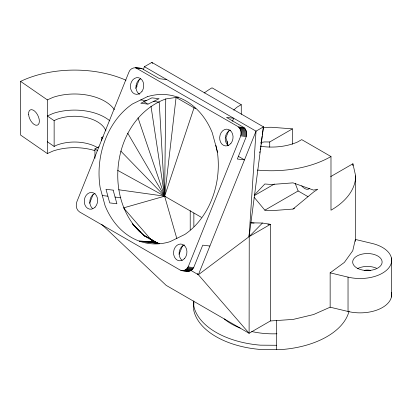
<?xml version="1.0" encoding="UTF-8"?>
<svg xmlns="http://www.w3.org/2000/svg" width="412" height="412" viewBox="0 0 412 412"><rect width="100%" height="100%" fill="white"/><g stroke="black" fill="none" stroke-linecap="round" stroke-linejoin="round"><path stroke-width="0.62" d="M178.396 97.093L165.748 98.947L164.62 196.184L176.882 238.754M182.408 270.679C185.22 270.761 187.548 268.526 188.516 266.034L240.402 136.815C241.829 133.297 241.128 128.523 237.709 126.412L135.733 67.81M238.445 156.375L244.496 159.871L237.327 159.017L246.304 136.516C247.174 133.426 246.541 129.687 243.986 127.56L226.554 117.415L233.717 118.27L232.538 121.21M193.789 300.92L193.692 305.766A78.362 45.243 0 0 0 260.374 345.163L276.622 345.271M193.851 302.181L193.692 310.061A78.362 45.243 0 0 0 260.374 349.458L280.829 349.592A78.362 45.243 0 0 0 349.067 311.096M249.239 233.501L249.106 333.277L166.165 285.367L101.723 224.411M249.281 234.104L249.106 236.658L198.373 274.737L190.756 270.334M249.451 231.554L249.538 230.277M143.258 69.633L144.437 66.703L151.873 62.408L263.464 126.865L249.106 236.658L270.385 224.349L270.385 320.963L249.106 333.277L198.373 274.737L197.343 273.97M259.735 152.857L259.915 151.59M260.188 149.69L260.369 148.418M260.554 147.151L260.734 145.884M261.007 143.984L262.099 136.372M262.284 135.105L263.464 126.865L256.027 131.155L198.373 274.737L197.322 273.995L198.373 274.737M139.086 231.132C101.996 193.583 114.773 117.703 165.748 98.947M330.146 272.847L348.032 277.127A31.554 18.216 0 0 0 389.263 267.27A31.554 18.216 0 0 0 372.196 243.466L355.345 239.434L352.77 250.697L344.36 262.413L330.146 272.847L330.146 307.197L313.553 314.547L293.256 319.398L270.385 320.963M263.072 128.07L263.464 126.865M194.042 107.8L164.62 196.184L123.585 207.88L150.823 239.418M89.605 203.245L93.133 194.459M135.728 88.384L139.261 79.593M179.086 254.317L182.578 245.629M228.758 130.619L225.925 137.68L228.068 145.529M166.742 79.588L159.578 78.728L142.094 68.706C137.551 66.981 130.619 66.749 128.817 72.358L76.926 201.576C75.499 205.094 76.199 209.868 79.619 211.979L180.054 269.989C184.396 271.709 191.225 272.796 193.666 267.609L202.735 245.166L209.899 246.021M254.554 194.85L264.844 183.989L271.477 184.494L292.999 182.861L313.553 190.107L317.781 189.216L313.553 192.074L292.999 209.059L271.477 210.692L264.844 210.187L254.07 197.173M267.877 224.159L270.385 224.349L262.429 223.041L249.106 236.658L256.027 131.155L144.437 66.703M260.708 142.485L264.452 141.934L269.726 141.97L292.438 128.863L292.438 144.215M254.379 195.566L274.377 184.03M264.844 210.187L298.139 190.972L307.96 196.642M330.697 176.594L352.893 163.78L355.644 175.862L355.644 239.846M292.999 209.059L294.657 208.101M241.267 114.299L241.267 104.715L237.59 106.79A43.126 24.9 0 0 0 233.748 110.133M109.875 120.881A42.755 24.684 0 0 0 53.163 113.403L47.344 115.978L54.137 120.675L56.331 119.531A32.079 18.519 0 0 1 105.91 130.903M47.344 141.743L54.137 146.44L56.331 145.297A32.079 18.519 0 0 1 97.562 147.645M94.945 158.311L94.945 148.881L98.968 146.785M151.472 240.016L157.508 243.312M147.985 104.123L159.068 98.705L151.899 97.85L140.816 103.268L147.985 104.123L143.675 101.635M94.781 150.607A42.755 24.684 0 0 0 53.163 150.972L47.344 153.552L20.6 135.069L20.6 81.391L47.344 99.879L53.163 97.299A42.755 24.684 0 0 1 114.392 109.731M101.738 140.574L101.738 137.474L103.258 136.805M144.942 236.303L145.58 236.148L147.949 237.945M153.398 241.164L153.764 241.396L152.497 240.721L159.274 243.6M138.854 68.588L140.492 68.382M151.884 240.098L152.285 240.016L153.815 241.159L151.884 240.098L158.1 243.379L157.791 243.332L159.434 243.636M250.97 222.799L262.429 223.041M154.691 241.751L139.287 241.118L157.23 243.219M155.648 242.941L154.103 241.787L139.287 241.118L157.683 243.374M292.438 128.863L271.518 127.267A84.146 48.58 0 0 0 263.124 127.509M250.954 222.866L254.086 223.108M135.337 67.898L142.094 68.706M140.708 99.931L146.281 100.595M153.444 101.455L159.212 102.14L164.62 196.184L201.401 217.335M238.414 126.896L243.986 127.56M239.053 127.493L244.63 128.158M239.624 128.194L245.197 128.858M240.114 128.987L245.686 129.651M240.51 129.857L246.082 130.522M240.809 130.795L246.381 131.459M241.005 131.778L246.582 132.443M241.097 132.793L246.67 133.457M241.082 133.823L246.654 134.487M240.958 134.848L246.536 135.512M240.732 135.847L246.304 136.516M102.315 195.54L107.887 196.205M115.051 197.06L120.819 197.75M188.088 266.945L193.666 267.609M187.578 267.785L193.151 268.449M186.986 268.536L192.558 269.201M186.327 269.191L191.899 269.86M185.606 269.736L191.178 270.406M184.844 270.169L190.416 270.833M184.046 270.468L189.618 271.137M180.806 270.349L188.804 271.307M118.63 189.752L164.62 196.184L165.809 196.617M330.146 307.197L348.032 311.477A31.554 18.216 0 0 0 391.4 292.273M157.08 243.121L158.1 243.379M186.379 271.019L187.172 271.245M154.84 241.839L156.472 242.699M140.538 232.378L132.185 223.525L143.855 235.618L151.657 239.944M150.555 239.315L150.05 239.048M117.672 170.372L164.62 196.184L176.084 97.428L195.695 108.753M241.267 104.715L212.01 87.813A84.146 48.58 0 0 0 204.239 92.983M355.644 175.862A84.146 48.58 0 0 1 330.985 210.213L330.985 156.534L301.723 139.632L297.356 142.099A43.126 24.9 0 0 1 260.466 146.245M140.26 232.018L138.545 230.112L143.829 235.134L152.285 240.016M154.103 241.787L156.323 243.281M101.738 137.474L102.789 138.2M94.945 148.881L97.562 150.689M151.328 239.712L149.747 238.553L150.612 239.501M154.114 241.241L153.506 240.721M150.39 239.181L149.747 238.553L154.371 241.473L153.923 240.969M120.762 151.065L164.62 196.184L150.983 106.162M143.855 235.618L143.829 235.134L144.571 235.916M135.378 226.832L140.111 232.064M143.829 235.134L144.679 236.091M151.873 62.408L152.569 63.489M127.699 133.143L164.62 196.184L138.01 117.827M295.203 183.407L298.139 190.972M215.888 145.333L217.325 152.255M227.161 140.997L227.522 145.488M391.4 257.922L391.4 297.031M355.345 239.434L355.345 241.344M352.893 163.78L352.893 165.701M348.032 277.127L348.032 311.477M276.622 320.531L276.622 349.567M269.726 141.97L269.726 147.105M193.861 213.066L193.861 226.502M190.215 210.676L190.215 229.906M54.137 120.675L54.137 146.44M47.344 99.879L47.344 153.552M330.985 156.534A84.146 48.58 0 0 1 257.273 170.058M309.561 188.408A8.415 4.856 60 0 1 301.713 185.889M276.957 333.777A59.199 34.181 0 0 1 251.65 331.516M240.175 328.06A59.199 34.181 0 0 1 224.216 318.914M139.591 94.281A8.395 6.654 -83.2 0 1 136.001 86.402A8.395 6.654 -83.2 0 1 140.631 78.821M228.351 145.539A8.415 6.669 -83.2 0 1 225.343 137.227A8.415 6.669 -83.2 0 1 230.483 130.135M182.145 260.343A8.415 6.669 -83.2 0 1 179.235 251.974A8.415 6.669 -83.2 0 1 184.447 244.97M92.458 208.441A8.415 6.669 -83.2 0 1 89.996 200.15A8.415 6.669 -83.2 0 1 95.084 193.429M20.6 81.391A84.146 48.58 0 0 1 126 80.237M136.125 85.572A84.146 48.58 0 0 1 137.15 86.216M364.182 270.432A8.415 4.856 0 0 1 370.62 270.432M357.286 268.742A14.724 8.503 0 0 1 376.388 268.186M147.244 96.738L132.484 103.953A74.943 59.39 -83.2 0 0 100.131 187.537L105.081 205.67A74.943 59.39 -83.2 0 0 170.084 241.653L184.849 234.438A74.943 59.39 -83.2 0 0 217.201 150.854L212.247 132.721A74.943 59.39 -83.2 0 0 147.244 96.738M153.851 241.473L154.15 241.674L153.851 241.473M113.166 190.143L105.997 189.288L109.716 202.9L116.884 203.76L113.166 190.143M142.022 91.268A8.395 6.654 -83.2 0 0 138.514 77.714A8.395 6.654 -83.2 0 0 130.722 88.956A8.395 6.654 -83.2 0 0 142.022 91.268M230.9 143.407A8.415 6.669 -83.2 0 0 228.372 129.414A8.415 6.669 -83.2 0 0 219.833 139.828A8.415 6.669 -83.2 0 0 230.9 143.407M184.705 258.355A8.415 6.669 -83.2 0 0 182.336 244.311A8.415 6.669 -83.2 0 0 173.689 254.575A8.415 6.669 -83.2 0 0 184.705 258.355M95.038 207.205A8.415 6.669 -83.2 0 0 93.524 192.924A8.415 6.669 -83.2 0 0 84.321 202.395A8.415 6.669 -83.2 0 0 95.038 207.205M28.608 114.479A8.415 4.403 64.3 0 0 37.142 125.222A8.415 4.403 64.3 0 0 36.168 112.713A8.415 4.403 64.3 0 0 28.608 114.479M358.414 268.773A14.724 8.503 0 0 0 381.996 263.165A14.724 8.503 0 0 0 361.793 254.178A14.724 8.503 0 0 0 358.414 268.773"/></g></svg>
